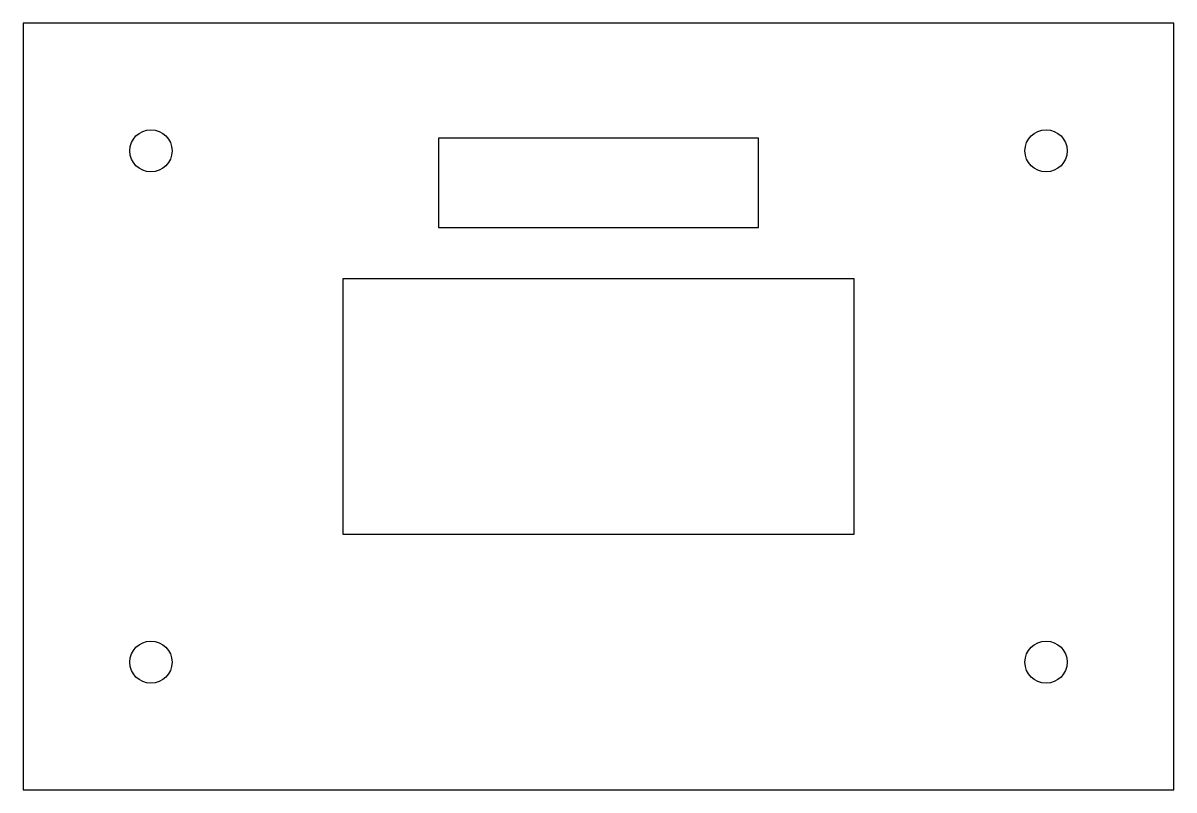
# Model space of a CAD drawing. Header units: millimetres. Extents: x 0 to 180, y 0 to 120.
import ezdxf

# ---------------------------------------------------------------- set-up
doc = ezdxf.new("R2010")
doc.units = ezdxf.units.MM

msp = doc.modelspace()

# ---------------------------------------------------------------- linework, layer by layer
for points in [[(0, 0), (180, 0), (180, 120), (0, 120)], [(65, 88), (115, 88), (115, 102), (65, 102)], [(50, 40), (130, 40), (130, 80), (50, 80)]]:
    msp.add_lwpolyline(points, close=True)
for centre in [(20, 100), (160, 100), (20, 20), (160, 20)]:
    msp.add_circle(centre, 3.3)

doc.saveas('drawing.dxf')
